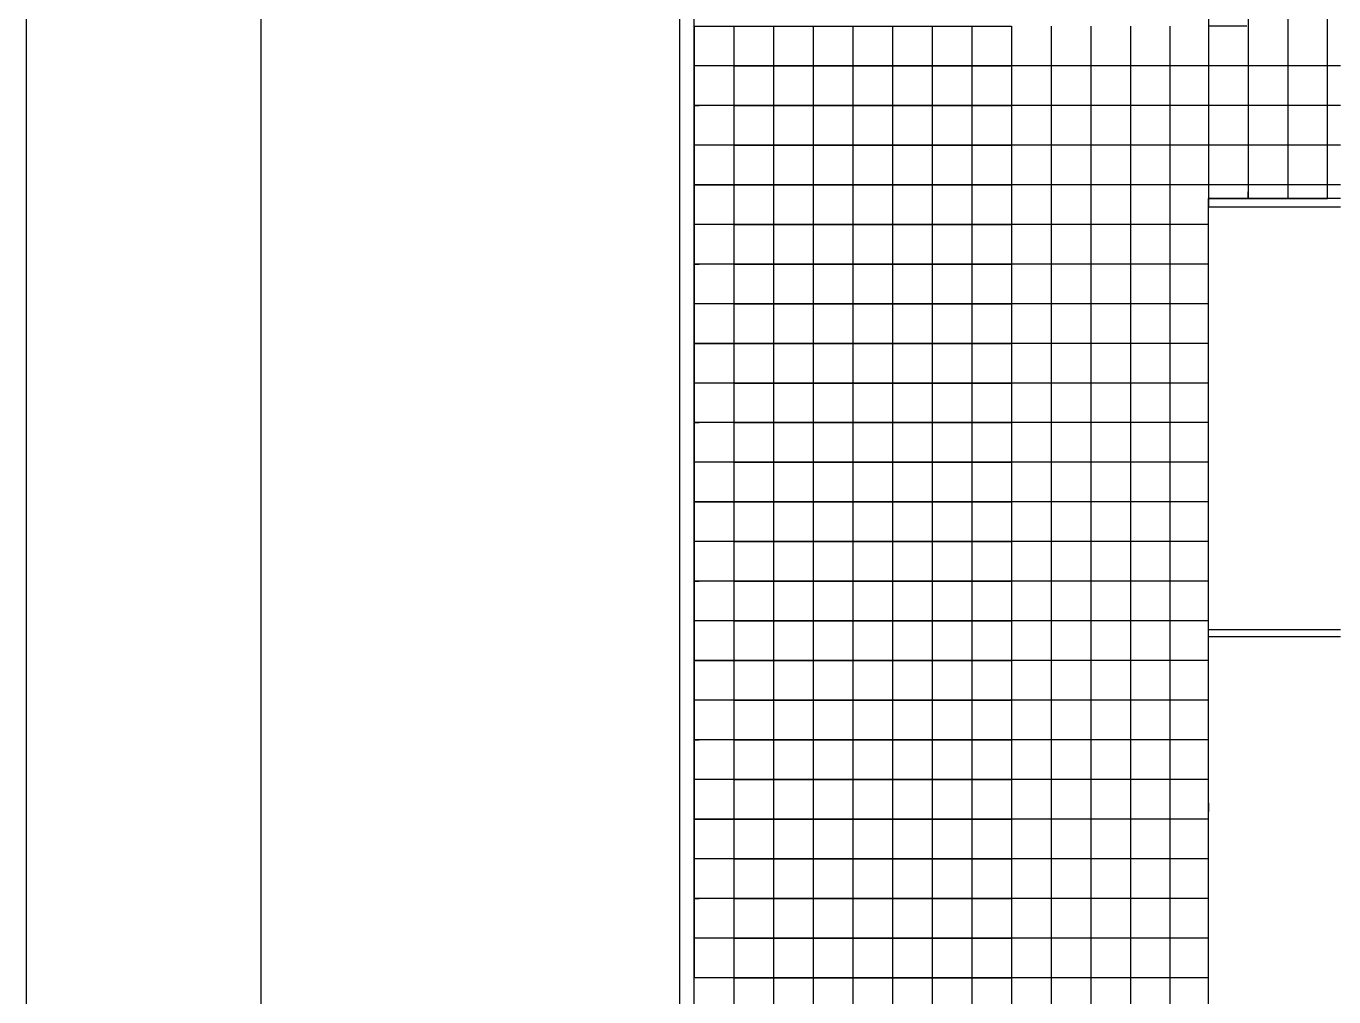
# Model space of a CAD drawing. Header units: millimetres. Extents: x 2377 to 4712, y -254 to 3188.
# Drawn here: x 2377.3 to 2461, y 1069 to 1131.1 of the extents above; entities that cross this region are included whole.
import ezdxf

# ---------------------------------------------------------------- set-up
doc = ezdxf.new("R2010")
doc.units = ezdxf.units.MM

msp = doc.modelspace()

# ---------------------------------------------------------------- linework, layer by layer
at = {"transparency": 33554687}
for p, q in [((2377.315, 1244.791), (2377.315, 947.791)), ((2392.365, 967.791), (2392.365, 1229.791)), ((2420.072, 1016.509), (2420.072, 1192.062)), ((2419.147, 1016.509), (2419.147, 1166.681)), ((2420.072, 1016.509), (2420.072, 1166.681)), ((2452.988, 1141.787), (2452.988, 1119.579)), ((2455.526, 1141.299), (2455.526, 1120.124)), ((2458.064, 1141.299), (2458.064, 1120.124)), ((2460.602, 1120.124), (2460.602, 1141.299)), ((2420.072, 1131.147), (2420.072, 1070.232)), ((2420.072, 1131.147), (2422.61, 1131.147)), ((2422.61, 1131.147), (2422.61, 1128.609)), ((2422.61, 1131.147), (2425.148, 1131.147)), ((2425.148, 1131.147), (2425.148, 1128.609)), ((2425.148, 1131.147), (2427.687, 1131.147)), ((2427.687, 1131.147), (2427.687, 1128.609)), ((2427.687, 1131.147), (2430.225, 1131.147)), ((2430.225, 1131.147), (2430.225, 1128.609)), ((2430.225, 1131.147), (2432.763, 1131.147)), ((2432.763, 1131.147), (2432.763, 1128.609)), ((2432.763, 1131.147), (2435.301, 1131.147)), ((2435.301, 1131.147), (2435.301, 1128.609)), ((2435.301, 1131.147), (2437.839, 1131.147)), ((2437.839, 1131.147), (2437.839, 1128.609)), ((2437.839, 1131.147), (2440.377, 1131.147)), ((2440.377, 1131.147), (2440.377, 1128.609)), ((2442.915, 1131.147), (2442.915, 1128.609)), ((2445.453, 1131.147), (2445.453, 1128.609)), ((2447.992, 1131.147), (2447.992, 1128.609)), ((2450.53, 1131.147), (2450.53, 1128.609)), ((2455.447, 1131.147), (2452.988, 1131.147)), ((2422.61, 1128.609), (2420.072, 1128.609)), ((2420.072, 1128.609), (2420.072, 1126.071)), ((2425.148, 1128.609), (2422.61, 1128.609)), ((2422.61, 1128.609), (2422.61, 1126.071)), ((2422.61, 1128.609), (2425.148, 1128.609)), ((2427.687, 1128.609), (2425.148, 1128.609)), ((2425.148, 1128.609), (2425.148, 1126.071)), ((2425.148, 1128.609), (2427.687, 1128.609)), ((2430.225, 1128.609), (2427.687, 1128.609)), ((2427.687, 1128.609), (2427.687, 1126.071)), ((2427.687, 1128.609), (2430.225, 1128.609)), ((2432.763, 1128.609), (2430.225, 1128.609)), ((2430.225, 1128.609), (2430.225, 1126.071)), ((2430.225, 1128.609), (2432.763, 1128.609)), ((2435.301, 1128.609), (2432.763, 1128.609)), ((2432.763, 1128.609), (2432.763, 1126.071)), ((2432.763, 1128.609), (2435.301, 1128.609)), ((2437.839, 1128.609), (2435.301, 1128.609)), ((2435.301, 1128.609), (2435.301, 1126.071)), ((2435.301, 1128.609), (2437.839, 1128.609)), ((2440.377, 1128.609), (2437.839, 1128.609)), ((2437.839, 1128.609), (2437.839, 1126.071)), ((2437.839, 1128.609), (2440.377, 1128.609)), ((2442.915, 1128.609), (2440.377, 1128.609)), ((2440.377, 1128.609), (2440.377, 1126.071)), ((2445.453, 1128.609), (2442.915, 1128.609)), ((2442.915, 1128.609), (2442.915, 1126.071)), ((2447.992, 1128.609), (2445.453, 1128.609)), ((2445.453, 1128.609), (2445.453, 1126.071)), ((2450.53, 1128.609), (2447.992, 1128.609)), ((2447.992, 1128.609), (2447.992, 1126.071)), ((2452.988, 1128.609), (2450.53, 1128.609)), ((2450.53, 1128.609), (2450.53, 1126.071)), ((2455.447, 1128.609), (2452.988, 1128.609)), ((2457.905, 1128.609), (2455.447, 1128.609)), ((2461.433, 1128.609), (2457.905, 1128.609)), ((2420.072, 1126.071), (2420.395, 1126.071)), ((2422.61, 1126.071), (2420.072, 1126.071)), ((2420.072, 1126.071), (2420.072, 1123.532)), ((2420.072, 1126.071), (2420.072, 1120.994)), ((2425.148, 1126.071), (2422.61, 1126.071)), ((2422.61, 1126.071), (2422.61, 1123.532)), ((2422.61, 1126.071), (2425.148, 1126.071)), ((2427.687, 1126.071), (2425.148, 1126.071)), ((2425.148, 1126.071), (2425.148, 1123.532)), ((2425.148, 1126.071), (2427.687, 1126.071)), ((2430.225, 1126.071), (2427.687, 1126.071)), ((2427.687, 1126.071), (2427.687, 1123.532)), ((2427.687, 1126.071), (2430.225, 1126.071)), ((2432.763, 1126.071), (2430.225, 1126.071)), ((2430.225, 1126.071), (2430.225, 1123.532)), ((2430.225, 1126.071), (2432.763, 1126.071)), ((2435.301, 1126.071), (2432.763, 1126.071)), ((2432.763, 1126.071), (2432.763, 1123.532)), ((2432.763, 1126.071), (2435.301, 1126.071)), ((2437.839, 1126.071), (2435.301, 1126.071)), ((2435.301, 1126.071), (2435.301, 1123.532)), ((2435.301, 1126.071), (2437.839, 1126.071)), ((2440.377, 1126.071), (2437.839, 1126.071)), ((2437.839, 1126.071), (2437.839, 1123.532)), ((2437.839, 1126.071), (2440.377, 1126.071)), ((2442.915, 1126.071), (2440.377, 1126.071)), ((2440.377, 1126.071), (2440.377, 1123.532)), ((2445.453, 1126.071), (2442.915, 1126.071)), ((2442.915, 1126.071), (2442.915, 1123.532)), ((2447.992, 1126.071), (2445.453, 1126.071)), ((2445.453, 1126.071), (2445.453, 1123.532)), ((2450.53, 1126.071), (2447.992, 1126.071)), ((2447.992, 1126.071), (2447.992, 1123.532)), ((2452.988, 1126.071), (2450.53, 1126.071)), ((2450.53, 1126.071), (2450.53, 1123.532)), ((2455.447, 1126.071), (2452.988, 1126.071)), ((2457.905, 1126.071), (2455.447, 1126.071)), ((2461.433, 1126.071), (2457.905, 1126.071)), ((2422.61, 1123.532), (2420.072, 1123.532)), ((2425.148, 1123.532), (2422.61, 1123.532)), ((2422.61, 1123.532), (2422.61, 1120.994)), ((2422.61, 1123.532), (2425.148, 1123.532)), ((2427.687, 1123.532), (2425.148, 1123.532)), ((2425.148, 1123.532), (2425.148, 1120.994)), ((2425.148, 1123.532), (2427.687, 1123.532)), ((2430.225, 1123.532), (2427.687, 1123.532)), ((2427.687, 1123.532), (2427.687, 1120.994)), ((2427.687, 1123.532), (2430.225, 1123.532)), ((2432.763, 1123.532), (2430.225, 1123.532)), ((2430.225, 1123.532), (2430.225, 1120.994)), ((2430.225, 1123.532), (2432.763, 1123.532)), ((2435.301, 1123.532), (2432.763, 1123.532)), ((2432.763, 1123.532), (2432.763, 1120.994)), ((2432.763, 1123.532), (2435.301, 1123.532)), ((2437.839, 1123.532), (2435.301, 1123.532)), ((2435.301, 1123.532), (2435.301, 1120.994)), ((2435.301, 1123.532), (2437.839, 1123.532)), ((2440.377, 1123.532), (2437.839, 1123.532)), ((2437.839, 1123.532), (2437.839, 1120.994)), ((2437.839, 1123.532), (2440.377, 1123.532)), ((2442.915, 1123.532), (2440.377, 1123.532)), ((2440.377, 1123.532), (2440.377, 1120.994)), ((2445.453, 1123.532), (2442.915, 1123.532)), ((2442.915, 1123.532), (2442.915, 1120.994)), ((2447.992, 1123.532), (2445.453, 1123.532)), ((2445.453, 1123.532), (2445.453, 1120.994)), ((2450.53, 1123.532), (2447.992, 1123.532)), ((2447.992, 1123.532), (2447.992, 1120.994)), ((2452.988, 1123.532), (2450.53, 1123.532)), ((2450.53, 1123.532), (2450.53, 1120.994)), ((2455.447, 1123.532), (2452.988, 1123.532)), ((2455.447, 1123.532), (2452.988, 1123.532)), ((2457.905, 1123.532), (2455.447, 1123.532)), ((2457.905, 1123.532), (2455.447, 1123.532)), ((2460.363, 1123.532), (2457.905, 1123.532)), ((2461.433, 1123.532), (2457.905, 1123.532)), ((2422.61, 1120.994), (2420.072, 1120.994)), ((2420.072, 1120.994), (2420.072, 1110.842)), ((2420.072, 1120.994), (2422.61, 1120.994)), ((2425.148, 1120.994), (2422.61, 1120.994)), ((2422.61, 1120.994), (2422.61, 1118.456)), ((2422.61, 1120.994), (2425.148, 1120.994)), ((2427.687, 1120.994), (2425.148, 1120.994)), ((2425.148, 1120.994), (2425.148, 1118.456)), ((2425.148, 1120.994), (2427.687, 1120.994)), ((2430.225, 1120.994), (2427.687, 1120.994)), ((2427.687, 1120.994), (2427.687, 1118.456)), ((2427.687, 1120.994), (2430.225, 1120.994)), ((2432.763, 1120.994), (2430.225, 1120.994)), ((2430.225, 1120.994), (2430.225, 1118.456)), ((2430.225, 1120.994), (2432.763, 1120.994)), ((2435.301, 1120.994), (2432.763, 1120.994)), ((2432.763, 1120.994), (2432.763, 1118.456)), ((2432.763, 1120.994), (2435.301, 1120.994)), ((2437.839, 1120.994), (2435.301, 1120.994)), ((2435.301, 1120.994), (2435.301, 1118.456)), ((2435.301, 1120.994), (2437.839, 1120.994)), ((2440.377, 1120.994), (2437.839, 1120.994)), ((2437.839, 1120.994), (2437.839, 1118.456)), ((2437.839, 1120.994), (2440.377, 1120.994)), ((2442.915, 1120.994), (2440.377, 1120.994)), ((2440.377, 1120.994), (2440.377, 1118.456)), ((2445.453, 1120.994), (2442.915, 1120.994)), ((2442.915, 1120.994), (2442.915, 1118.456)), ((2447.992, 1120.994), (2445.453, 1120.994)), ((2445.453, 1120.994), (2445.453, 1118.456)), ((2450.53, 1120.994), (2447.992, 1120.994)), ((2447.992, 1120.994), (2447.992, 1118.456)), ((2452.988, 1120.994), (2450.53, 1120.994)), ((2450.53, 1120.994), (2450.53, 1118.456)), ((2455.447, 1120.994), (2452.988, 1120.994)), ((2457.905, 1120.994), (2455.447, 1120.994)), ((2461.433, 1120.994), (2457.905, 1120.994)), ((2452.972, 1120.124), (2459.302, 1120.124)), ((2461.433, 1120.124), (2452.972, 1120.124)), ((2452.972, 1120.124), (2452.972, 1119.579)), ((2455.526, 1120.124), (2455.526, 1120.547)), ((2455.526, 1120.124), (2458.064, 1120.124)), ((2458.064, 1120.124), (2460.602, 1120.124)), ((2452.972, 1119.579), (2452.972, 1092.082)), ((2452.972, 1119.579), (2461.433, 1119.579)), ((2422.61, 1118.456), (2420.072, 1118.456)), ((2420.072, 1118.456), (2420.072, 1115.918)), ((2425.148, 1118.456), (2422.61, 1118.456)), ((2422.61, 1118.456), (2422.61, 1115.918)), ((2422.61, 1118.456), (2425.148, 1118.456)), ((2427.687, 1118.456), (2425.148, 1118.456)), ((2425.148, 1118.456), (2425.148, 1115.918)), ((2425.148, 1118.456), (2427.687, 1118.456)), ((2430.225, 1118.456), (2427.687, 1118.456)), ((2427.687, 1118.456), (2427.687, 1115.918)), ((2427.687, 1118.456), (2430.225, 1118.456)), ((2432.763, 1118.456), (2430.225, 1118.456)), ((2430.225, 1118.456), (2430.225, 1115.918)), ((2430.225, 1118.456), (2432.763, 1118.456)), ((2435.301, 1118.456), (2432.763, 1118.456)), ((2432.763, 1118.456), (2432.763, 1115.918)), ((2432.763, 1118.456), (2435.301, 1118.456)), ((2437.839, 1118.456), (2435.301, 1118.456)), ((2435.301, 1118.456), (2435.301, 1115.918)), ((2435.301, 1118.456), (2437.839, 1118.456)), ((2440.377, 1118.456), (2437.839, 1118.456)), ((2437.839, 1118.456), (2437.839, 1115.918)), ((2437.839, 1118.456), (2440.377, 1118.456)), ((2442.915, 1118.456), (2440.377, 1118.456)), ((2440.377, 1118.456), (2440.377, 1115.918)), ((2445.453, 1118.456), (2442.915, 1118.456)), ((2442.915, 1118.456), (2442.915, 1115.918)), ((2447.992, 1118.456), (2445.453, 1118.456)), ((2445.453, 1118.456), (2445.453, 1115.918)), ((2450.53, 1118.456), (2447.992, 1118.456)), ((2447.992, 1118.456), (2447.992, 1115.918)), ((2452.988, 1118.456), (2450.53, 1118.456)), ((2450.53, 1118.456), (2450.53, 1115.918)), ((2420.072, 1115.918), (2420.395, 1115.918)), ((2422.61, 1115.918), (2420.072, 1115.918)), ((2420.072, 1115.918), (2420.072, 1113.38)), ((2420.072, 1115.918), (2420.072, 1110.842)), ((2425.148, 1115.918), (2422.61, 1115.918)), ((2422.61, 1115.918), (2422.61, 1113.38)), ((2422.61, 1115.918), (2425.148, 1115.918)), ((2427.687, 1115.918), (2425.148, 1115.918)), ((2425.148, 1115.918), (2425.148, 1113.38)), ((2425.148, 1115.918), (2427.687, 1115.918)), ((2430.225, 1115.918), (2427.687, 1115.918)), ((2427.687, 1115.918), (2427.687, 1113.38)), ((2427.687, 1115.918), (2430.225, 1115.918)), ((2432.763, 1115.918), (2430.225, 1115.918)), ((2430.225, 1115.918), (2430.225, 1113.38)), ((2430.225, 1115.918), (2432.763, 1115.918)), ((2435.301, 1115.918), (2432.763, 1115.918)), ((2432.763, 1115.918), (2432.763, 1113.38)), ((2432.763, 1115.918), (2435.301, 1115.918)), ((2437.839, 1115.918), (2435.301, 1115.918)), ((2435.301, 1115.918), (2435.301, 1113.38)), ((2435.301, 1115.918), (2437.839, 1115.918)), ((2440.377, 1115.918), (2437.839, 1115.918)), ((2437.839, 1115.918), (2437.839, 1113.38)), ((2437.839, 1115.918), (2440.377, 1115.918)), ((2442.915, 1115.918), (2440.377, 1115.918)), ((2440.377, 1115.918), (2440.377, 1113.38)), ((2445.453, 1115.918), (2442.915, 1115.918)), ((2442.915, 1115.918), (2442.915, 1113.38)), ((2447.992, 1115.918), (2445.453, 1115.918)), ((2445.453, 1115.918), (2445.453, 1113.38)), ((2450.53, 1115.918), (2447.992, 1115.918)), ((2447.992, 1115.918), (2447.992, 1113.38)), ((2452.988, 1115.918), (2450.53, 1115.918)), ((2450.53, 1115.918), (2450.53, 1113.38)), ((2422.61, 1113.38), (2420.072, 1113.38)), ((2425.148, 1113.38), (2422.61, 1113.38)), ((2422.61, 1113.38), (2422.61, 1110.842)), ((2422.61, 1113.38), (2425.148, 1113.38)), ((2427.687, 1113.38), (2425.148, 1113.38)), ((2425.148, 1113.38), (2425.148, 1110.842)), ((2425.148, 1113.38), (2427.687, 1113.38)), ((2430.225, 1113.38), (2427.687, 1113.38)), ((2427.687, 1113.38), (2427.687, 1110.842)), ((2427.687, 1113.38), (2430.225, 1113.38)), ((2432.763, 1113.38), (2430.225, 1113.38)), ((2430.225, 1113.38), (2430.225, 1110.842)), ((2430.225, 1113.38), (2432.763, 1113.38)), ((2435.301, 1113.38), (2432.763, 1113.38)), ((2432.763, 1113.38), (2432.763, 1110.842)), ((2432.763, 1113.38), (2435.301, 1113.38)), ((2437.839, 1113.38), (2435.301, 1113.38)), ((2435.301, 1113.38), (2435.301, 1110.842)), ((2435.301, 1113.38), (2437.839, 1113.38)), ((2440.377, 1113.38), (2437.839, 1113.38)), ((2437.839, 1113.38), (2437.839, 1110.842)), ((2437.839, 1113.38), (2440.377, 1113.38)), ((2442.915, 1113.38), (2440.377, 1113.38)), ((2440.377, 1113.38), (2440.377, 1110.842)), ((2445.453, 1113.38), (2442.915, 1113.38)), ((2442.915, 1113.38), (2442.915, 1110.842)), ((2447.992, 1113.38), (2445.453, 1113.38)), ((2445.453, 1113.38), (2445.453, 1110.842)), ((2450.53, 1113.38), (2447.992, 1113.38)), ((2447.992, 1113.38), (2447.992, 1110.842)), ((2452.988, 1113.38), (2450.53, 1113.38)), ((2450.53, 1113.38), (2450.53, 1110.842)), ((2422.61, 1110.842), (2420.072, 1110.842)), ((2420.072, 1110.842), (2420.072, 1090.537)), ((2420.072, 1110.842), (2422.61, 1110.842)), ((2425.148, 1110.842), (2422.61, 1110.842)), ((2422.61, 1110.842), (2422.61, 1108.304)), ((2422.61, 1110.842), (2425.148, 1110.842)), ((2427.687, 1110.842), (2425.148, 1110.842)), ((2425.148, 1110.842), (2425.148, 1108.304)), ((2425.148, 1110.842), (2427.687, 1110.842)), ((2430.225, 1110.842), (2427.687, 1110.842)), ((2427.687, 1110.842), (2427.687, 1108.304)), ((2427.687, 1110.842), (2430.225, 1110.842)), ((2432.763, 1110.842), (2430.225, 1110.842)), ((2430.225, 1110.842), (2430.225, 1108.304)), ((2430.225, 1110.842), (2432.763, 1110.842)), ((2435.301, 1110.842), (2432.763, 1110.842)), ((2432.763, 1110.842), (2432.763, 1108.304)), ((2432.763, 1110.842), (2435.301, 1110.842)), ((2437.839, 1110.842), (2435.301, 1110.842)), ((2435.301, 1110.842), (2435.301, 1108.304)), ((2435.301, 1110.842), (2437.839, 1110.842)), ((2440.377, 1110.842), (2437.839, 1110.842)), ((2437.839, 1110.842), (2437.839, 1108.304)), ((2437.839, 1110.842), (2440.377, 1110.842)), ((2442.915, 1110.842), (2440.377, 1110.842)), ((2440.377, 1110.842), (2440.377, 1108.304)), ((2445.453, 1110.842), (2442.915, 1110.842)), ((2442.915, 1110.842), (2442.915, 1108.304)), ((2447.992, 1110.842), (2445.453, 1110.842)), ((2445.453, 1110.842), (2445.453, 1108.304)), ((2450.53, 1110.842), (2447.992, 1110.842)), ((2447.992, 1110.842), (2447.992, 1108.304)), ((2452.988, 1110.842), (2450.53, 1110.842)), ((2450.53, 1110.842), (2450.53, 1108.304)), ((2422.61, 1108.304), (2420.072, 1108.304)), ((2420.072, 1108.304), (2420.072, 1105.766)), ((2425.148, 1108.304), (2422.61, 1108.304)), ((2422.61, 1108.304), (2422.61, 1105.766)), ((2422.61, 1108.304), (2425.148, 1108.304)), ((2427.687, 1108.304), (2425.148, 1108.304)), ((2425.148, 1108.304), (2425.148, 1105.766)), ((2425.148, 1108.304), (2427.687, 1108.304)), ((2430.225, 1108.304), (2427.687, 1108.304)), ((2427.687, 1108.304), (2427.687, 1105.766)), ((2427.687, 1108.304), (2430.225, 1108.304)), ((2432.763, 1108.304), (2430.225, 1108.304)), ((2430.225, 1108.304), (2430.225, 1105.766)), ((2430.225, 1108.304), (2432.763, 1108.304)), ((2435.301, 1108.304), (2432.763, 1108.304)), ((2432.763, 1108.304), (2432.763, 1105.766)), ((2432.763, 1108.304), (2435.301, 1108.304)), ((2437.839, 1108.304), (2435.301, 1108.304)), ((2435.301, 1108.304), (2435.301, 1105.766)), ((2435.301, 1108.304), (2437.839, 1108.304)), ((2440.377, 1108.304), (2437.839, 1108.304)), ((2437.839, 1108.304), (2437.839, 1105.766)), ((2437.839, 1108.304), (2440.377, 1108.304)), ((2442.915, 1108.304), (2440.377, 1108.304)), ((2440.377, 1108.304), (2440.377, 1105.766)), ((2445.453, 1108.304), (2442.915, 1108.304)), ((2442.915, 1108.304), (2442.915, 1105.766)), ((2447.992, 1108.304), (2445.453, 1108.304)), ((2445.453, 1108.304), (2445.453, 1105.766)), ((2450.53, 1108.304), (2447.992, 1108.304)), ((2447.992, 1108.304), (2447.992, 1105.766)), ((2452.988, 1108.304), (2450.53, 1108.304)), ((2450.53, 1108.304), (2450.53, 1105.766)), ((2420.072, 1105.766), (2420.072, 1107.032)), ((2420.072, 1105.766), (2420.395, 1105.766)), ((2422.61, 1105.766), (2420.072, 1105.766)), ((2420.072, 1105.766), (2420.072, 1103.227)), ((2420.072, 1105.766), (2420.072, 1100.689)), ((2425.148, 1105.766), (2422.61, 1105.766)), ((2422.61, 1105.766), (2422.61, 1103.227)), ((2422.61, 1105.766), (2425.148, 1105.766)), ((2427.687, 1105.766), (2425.148, 1105.766)), ((2425.148, 1105.766), (2425.148, 1103.227)), ((2425.148, 1105.766), (2427.687, 1105.766)), ((2430.225, 1105.766), (2427.687, 1105.766)), ((2427.687, 1105.766), (2427.687, 1103.227)), ((2427.687, 1105.766), (2430.225, 1105.766)), ((2432.763, 1105.766), (2430.225, 1105.766)), ((2430.225, 1105.766), (2430.225, 1103.227)), ((2430.225, 1105.766), (2432.763, 1105.766)), ((2435.301, 1105.766), (2432.763, 1105.766)), ((2432.763, 1105.766), (2432.763, 1103.227)), ((2432.763, 1105.766), (2435.301, 1105.766)), ((2437.839, 1105.766), (2435.301, 1105.766)), ((2435.301, 1105.766), (2435.301, 1103.227)), ((2435.301, 1105.766), (2437.839, 1105.766)), ((2440.377, 1105.766), (2437.839, 1105.766)), ((2437.839, 1105.766), (2437.839, 1103.227)), ((2437.839, 1105.766), (2440.377, 1105.766)), ((2442.915, 1105.766), (2440.377, 1105.766)), ((2440.377, 1105.766), (2440.377, 1103.227)), ((2445.453, 1105.766), (2442.915, 1105.766)), ((2442.915, 1105.766), (2442.915, 1103.227)), ((2447.992, 1105.766), (2445.453, 1105.766)), ((2445.453, 1105.766), (2445.453, 1103.227)), ((2450.53, 1105.766), (2447.992, 1105.766)), ((2447.992, 1105.766), (2447.992, 1103.227)), ((2452.988, 1105.766), (2450.53, 1105.766)), ((2450.53, 1105.766), (2450.53, 1103.227)), ((2422.61, 1103.227), (2420.072, 1103.227)), ((2425.148, 1103.227), (2422.61, 1103.227)), ((2422.61, 1103.227), (2422.61, 1100.689)), ((2422.61, 1103.227), (2425.148, 1103.227)), ((2427.687, 1103.227), (2425.148, 1103.227)), ((2425.148, 1103.227), (2425.148, 1100.689)), ((2425.148, 1103.227), (2427.687, 1103.227)), ((2430.225, 1103.227), (2427.687, 1103.227)), ((2427.687, 1103.227), (2427.687, 1100.689)), ((2427.687, 1103.227), (2430.225, 1103.227)), ((2432.763, 1103.227), (2430.225, 1103.227)), ((2430.225, 1103.227), (2430.225, 1100.689)), ((2430.225, 1103.227), (2432.763, 1103.227)), ((2435.301, 1103.227), (2432.763, 1103.227)), ((2432.763, 1103.227), (2432.763, 1100.689)), ((2432.763, 1103.227), (2435.301, 1103.227)), ((2437.839, 1103.227), (2435.301, 1103.227)), ((2435.301, 1103.227), (2435.301, 1100.689)), ((2435.301, 1103.227), (2437.839, 1103.227)), ((2440.377, 1103.227), (2437.839, 1103.227)), ((2437.839, 1103.227), (2437.839, 1100.689)), ((2437.839, 1103.227), (2440.377, 1103.227)), ((2442.915, 1103.227), (2440.377, 1103.227)), ((2440.377, 1103.227), (2440.377, 1100.689)), ((2445.453, 1103.227), (2442.915, 1103.227)), ((2442.915, 1103.227), (2442.915, 1100.689)), ((2447.992, 1103.227), (2445.453, 1103.227)), ((2445.453, 1103.227), (2445.453, 1100.689)), ((2450.53, 1103.227), (2447.992, 1103.227)), ((2447.992, 1103.227), (2447.992, 1100.689)), ((2452.988, 1103.227), (2450.53, 1103.227)), ((2450.53, 1103.227), (2450.53, 1100.689)), ((2422.61, 1100.689), (2420.072, 1100.689)), ((2420.072, 1100.689), (2420.072, 1090.537)), ((2420.072, 1100.689), (2422.61, 1100.689)), ((2425.148, 1100.689), (2422.61, 1100.689)), ((2422.61, 1100.689), (2422.61, 1098.151)), ((2422.61, 1100.689), (2425.148, 1100.689)), ((2427.687, 1100.689), (2425.148, 1100.689)), ((2425.148, 1100.689), (2425.148, 1098.151)), ((2425.148, 1100.689), (2427.687, 1100.689)), ((2430.225, 1100.689), (2427.687, 1100.689)), ((2427.687, 1100.689), (2427.687, 1098.151)), ((2427.687, 1100.689), (2430.225, 1100.689)), ((2432.763, 1100.689), (2430.225, 1100.689)), ((2430.225, 1100.689), (2430.225, 1098.151)), ((2430.225, 1100.689), (2432.763, 1100.689)), ((2435.301, 1100.689), (2432.763, 1100.689)), ((2432.763, 1100.689), (2432.763, 1098.151)), ((2432.763, 1100.689), (2435.301, 1100.689)), ((2437.839, 1100.689), (2435.301, 1100.689)), ((2435.301, 1100.689), (2435.301, 1098.151)), ((2435.301, 1100.689), (2437.839, 1100.689)), ((2440.377, 1100.689), (2437.839, 1100.689)), ((2437.839, 1100.689), (2437.839, 1098.151)), ((2437.839, 1100.689), (2440.377, 1100.689)), ((2442.915, 1100.689), (2440.377, 1100.689)), ((2440.377, 1100.689), (2440.377, 1098.151)), ((2445.453, 1100.689), (2442.915, 1100.689)), ((2442.915, 1100.689), (2442.915, 1098.151)), ((2447.992, 1100.689), (2445.453, 1100.689)), ((2445.453, 1100.689), (2445.453, 1098.151)), ((2450.53, 1100.689), (2447.992, 1100.689)), ((2447.992, 1100.689), (2447.992, 1098.151)), ((2452.988, 1100.689), (2450.53, 1100.689)), ((2450.53, 1100.689), (2450.53, 1098.151)), ((2422.61, 1098.151), (2420.072, 1098.151)), ((2420.072, 1098.151), (2420.072, 1095.613)), ((2425.148, 1098.151), (2422.61, 1098.151)), ((2422.61, 1098.151), (2422.61, 1095.613)), ((2422.61, 1098.151), (2425.148, 1098.151)), ((2427.687, 1098.151), (2425.148, 1098.151)), ((2425.148, 1098.151), (2425.148, 1095.613)), ((2425.148, 1098.151), (2427.687, 1098.151)), ((2430.225, 1098.151), (2427.687, 1098.151)), ((2427.687, 1098.151), (2427.687, 1095.613)), ((2427.687, 1098.151), (2430.225, 1098.151)), ((2432.763, 1098.151), (2430.225, 1098.151)), ((2430.225, 1098.151), (2430.225, 1095.613)), ((2430.225, 1098.151), (2432.763, 1098.151)), ((2435.301, 1098.151), (2432.763, 1098.151)), ((2432.763, 1098.151), (2432.763, 1095.613)), ((2432.763, 1098.151), (2435.301, 1098.151)), ((2437.839, 1098.151), (2435.301, 1098.151)), ((2435.301, 1098.151), (2435.301, 1095.613)), ((2435.301, 1098.151), (2437.839, 1098.151)), ((2440.377, 1098.151), (2437.839, 1098.151)), ((2437.839, 1098.151), (2437.839, 1095.613)), ((2437.839, 1098.151), (2440.377, 1098.151)), ((2442.915, 1098.151), (2440.377, 1098.151)), ((2440.377, 1098.151), (2440.377, 1095.613)), ((2445.453, 1098.151), (2442.915, 1098.151)), ((2442.915, 1098.151), (2442.915, 1095.613)), ((2447.992, 1098.151), (2445.453, 1098.151)), ((2445.453, 1098.151), (2445.453, 1095.613)), ((2450.53, 1098.151), (2447.992, 1098.151)), ((2447.992, 1098.151), (2447.992, 1095.613)), ((2452.988, 1098.151), (2450.53, 1098.151)), ((2450.53, 1098.151), (2450.53, 1095.613)), ((2420.072, 1095.613), (2420.395, 1095.613)), ((2422.61, 1095.613), (2420.072, 1095.613)), ((2420.072, 1095.613), (2420.072, 1093.075)), ((2420.072, 1095.613), (2420.072, 1090.537)), ((2425.148, 1095.613), (2422.61, 1095.613)), ((2422.61, 1095.613), (2422.61, 1093.075)), ((2422.61, 1095.613), (2425.148, 1095.613)), ((2427.687, 1095.613), (2425.148, 1095.613)), ((2425.148, 1095.613), (2425.148, 1093.075)), ((2425.148, 1095.613), (2427.687, 1095.613)), ((2430.225, 1095.613), (2427.687, 1095.613)), ((2427.687, 1095.613), (2427.687, 1093.075)), ((2427.687, 1095.613), (2430.225, 1095.613)), ((2432.763, 1095.613), (2430.225, 1095.613)), ((2430.225, 1095.613), (2430.225, 1093.075)), ((2430.225, 1095.613), (2432.763, 1095.613)), ((2435.301, 1095.613), (2432.763, 1095.613)), ((2432.763, 1095.613), (2432.763, 1093.075)), ((2432.763, 1095.613), (2435.301, 1095.613)), ((2437.839, 1095.613), (2435.301, 1095.613)), ((2435.301, 1095.613), (2435.301, 1093.075)), ((2435.301, 1095.613), (2437.839, 1095.613)), ((2440.377, 1095.613), (2437.839, 1095.613)), ((2437.839, 1095.613), (2437.839, 1093.075)), ((2437.839, 1095.613), (2440.377, 1095.613)), ((2442.915, 1095.613), (2440.377, 1095.613)), ((2440.377, 1095.613), (2440.377, 1093.075)), ((2445.453, 1095.613), (2442.915, 1095.613)), ((2442.915, 1095.613), (2442.915, 1093.075)), ((2447.992, 1095.613), (2445.453, 1095.613)), ((2445.453, 1095.613), (2445.453, 1093.075)), ((2450.53, 1095.613), (2447.992, 1095.613)), ((2447.992, 1095.613), (2447.992, 1093.075)), ((2452.988, 1095.613), (2450.53, 1095.613)), ((2450.53, 1095.613), (2450.53, 1093.075)), ((2422.61, 1093.075), (2420.072, 1093.075)), ((2425.148, 1093.075), (2422.61, 1093.075)), ((2422.61, 1093.075), (2422.61, 1090.537)), ((2422.61, 1093.075), (2425.148, 1093.075)), ((2427.687, 1093.075), (2425.148, 1093.075)), ((2425.148, 1093.075), (2425.148, 1090.537)), ((2425.148, 1093.075), (2427.687, 1093.075)), ((2430.225, 1093.075), (2427.687, 1093.075)), ((2427.687, 1093.075), (2427.687, 1090.537)), ((2427.687, 1093.075), (2430.225, 1093.075)), ((2432.763, 1093.075), (2430.225, 1093.075)), ((2430.225, 1093.075), (2430.225, 1090.537)), ((2430.225, 1093.075), (2432.763, 1093.075)), ((2435.301, 1093.075), (2432.763, 1093.075)), ((2432.763, 1093.075), (2432.763, 1090.537)), ((2432.763, 1093.075), (2435.301, 1093.075)), ((2437.839, 1093.075), (2435.301, 1093.075)), ((2435.301, 1093.075), (2435.301, 1090.537)), ((2435.301, 1093.075), (2437.839, 1093.075)), ((2440.377, 1093.075), (2437.839, 1093.075)), ((2437.839, 1093.075), (2437.839, 1090.537)), ((2437.839, 1093.075), (2440.377, 1093.075)), ((2442.915, 1093.075), (2440.377, 1093.075)), ((2440.377, 1093.075), (2440.377, 1090.537)), ((2445.453, 1093.075), (2442.915, 1093.075)), ((2442.915, 1093.075), (2442.915, 1090.537)), ((2447.992, 1093.075), (2445.453, 1093.075)), ((2445.453, 1093.075), (2445.453, 1090.537)), ((2450.53, 1093.075), (2447.992, 1093.075)), ((2447.992, 1093.075), (2447.992, 1090.537)), ((2452.988, 1093.075), (2450.53, 1093.075)), ((2450.53, 1093.075), (2450.53, 1090.537)), ((2452.972, 1093.075), (2452.972, 1043.358)), ((2461.433, 1092.505), (2452.972, 1092.505)), ((2452.972, 1092.082), (2461.433, 1092.082)), ((2422.61, 1090.537), (2420.072, 1090.537)), ((2420.072, 1090.537), (2420.072, 1070.232)), ((2420.072, 1090.537), (2422.61, 1090.537)), ((2425.148, 1090.537), (2422.61, 1090.537)), ((2422.61, 1090.537), (2422.61, 1087.999)), ((2422.61, 1090.537), (2425.148, 1090.537)), ((2427.687, 1090.537), (2425.148, 1090.537)), ((2425.148, 1090.537), (2425.148, 1087.999)), ((2425.148, 1090.537), (2427.687, 1090.537)), ((2430.225, 1090.537), (2427.687, 1090.537)), ((2427.687, 1090.537), (2427.687, 1087.999)), ((2427.687, 1090.537), (2430.225, 1090.537)), ((2432.763, 1090.537), (2430.225, 1090.537)), ((2430.225, 1090.537), (2430.225, 1087.999)), ((2430.225, 1090.537), (2432.763, 1090.537)), ((2435.301, 1090.537), (2432.763, 1090.537)), ((2432.763, 1090.537), (2432.763, 1087.999)), ((2432.763, 1090.537), (2435.301, 1090.537)), ((2437.839, 1090.537), (2435.301, 1090.537)), ((2435.301, 1090.537), (2435.301, 1087.999)), ((2435.301, 1090.537), (2437.839, 1090.537)), ((2440.377, 1090.537), (2437.839, 1090.537)), ((2437.839, 1090.537), (2437.839, 1087.999)), ((2437.839, 1090.537), (2440.377, 1090.537)), ((2442.915, 1090.537), (2440.377, 1090.537)), ((2440.377, 1090.537), (2440.377, 1087.999)), ((2445.453, 1090.537), (2442.915, 1090.537)), ((2442.915, 1090.537), (2442.915, 1087.999)), ((2447.992, 1090.537), (2445.453, 1090.537)), ((2445.453, 1090.537), (2445.453, 1087.999)), ((2450.53, 1090.537), (2447.992, 1090.537)), ((2447.992, 1090.537), (2447.992, 1087.999)), ((2452.988, 1090.537), (2450.53, 1090.537)), ((2450.53, 1090.537), (2450.53, 1087.999)), ((2422.61, 1087.999), (2420.072, 1087.999)), ((2420.072, 1087.999), (2420.072, 1085.461)), ((2425.148, 1087.999), (2422.61, 1087.999)), ((2422.61, 1087.999), (2422.61, 1085.461)), ((2422.61, 1087.999), (2425.148, 1087.999)), ((2427.687, 1087.999), (2425.148, 1087.999)), ((2425.148, 1087.999), (2425.148, 1085.461)), ((2425.148, 1087.999), (2427.687, 1087.999)), ((2430.225, 1087.999), (2427.687, 1087.999)), ((2427.687, 1087.999), (2427.687, 1085.461)), ((2427.687, 1087.999), (2430.225, 1087.999)), ((2432.763, 1087.999), (2430.225, 1087.999)), ((2430.225, 1087.999), (2430.225, 1085.461)), ((2430.225, 1087.999), (2432.763, 1087.999)), ((2435.301, 1087.999), (2432.763, 1087.999)), ((2432.763, 1087.999), (2432.763, 1085.461)), ((2432.763, 1087.999), (2435.301, 1087.999)), ((2437.839, 1087.999), (2435.301, 1087.999)), ((2435.301, 1087.999), (2435.301, 1085.461)), ((2435.301, 1087.999), (2437.839, 1087.999)), ((2440.377, 1087.999), (2437.839, 1087.999)), ((2437.839, 1087.999), (2437.839, 1085.461)), ((2437.839, 1087.999), (2440.377, 1087.999)), ((2442.915, 1087.999), (2440.377, 1087.999)), ((2440.377, 1087.999), (2440.377, 1085.461)), ((2445.453, 1087.999), (2442.915, 1087.999)), ((2442.915, 1087.999), (2442.915, 1085.461)), ((2447.992, 1087.999), (2445.453, 1087.999)), ((2445.453, 1087.999), (2445.453, 1085.461)), ((2450.53, 1087.999), (2447.992, 1087.999)), ((2447.992, 1087.999), (2447.992, 1085.461)), ((2452.988, 1087.999), (2450.53, 1087.999)), ((2450.53, 1087.999), (2450.53, 1085.461)), ((2420.072, 1085.461), (2420.395, 1085.461)), ((2422.61, 1085.461), (2420.072, 1085.461)), ((2420.072, 1085.461), (2420.072, 1082.922)), ((2420.072, 1085.461), (2420.072, 1080.384)), ((2425.148, 1085.461), (2422.61, 1085.461)), ((2422.61, 1085.461), (2422.61, 1082.922)), ((2422.61, 1085.461), (2425.148, 1085.461)), ((2427.687, 1085.461), (2425.148, 1085.461)), ((2425.148, 1085.461), (2425.148, 1082.922)), ((2425.148, 1085.461), (2427.687, 1085.461)), ((2430.225, 1085.461), (2427.687, 1085.461)), ((2427.687, 1085.461), (2427.687, 1082.922)), ((2427.687, 1085.461), (2430.225, 1085.461)), ((2432.763, 1085.461), (2430.225, 1085.461)), ((2430.225, 1085.461), (2430.225, 1082.922)), ((2430.225, 1085.461), (2432.763, 1085.461)), ((2435.301, 1085.461), (2432.763, 1085.461)), ((2432.763, 1085.461), (2432.763, 1082.922)), ((2432.763, 1085.461), (2435.301, 1085.461)), ((2437.839, 1085.461), (2435.301, 1085.461)), ((2435.301, 1085.461), (2435.301, 1082.922)), ((2435.301, 1085.461), (2437.839, 1085.461)), ((2440.377, 1085.461), (2437.839, 1085.461)), ((2437.839, 1085.461), (2437.839, 1082.922)), ((2437.839, 1085.461), (2440.377, 1085.461)), ((2442.915, 1085.461), (2440.377, 1085.461)), ((2440.377, 1085.461), (2440.377, 1082.922)), ((2445.453, 1085.461), (2442.915, 1085.461)), ((2442.915, 1085.461), (2442.915, 1082.922)), ((2447.992, 1085.461), (2445.453, 1085.461)), ((2445.453, 1085.461), (2445.453, 1082.922)), ((2450.53, 1085.461), (2447.992, 1085.461)), ((2447.992, 1085.461), (2447.992, 1082.922)), ((2452.988, 1085.461), (2450.53, 1085.461)), ((2450.53, 1085.461), (2450.53, 1082.922)), ((2422.61, 1082.922), (2420.072, 1082.922)), ((2425.148, 1082.922), (2422.61, 1082.922)), ((2422.61, 1082.922), (2422.61, 1080.384)), ((2422.61, 1082.922), (2425.148, 1082.922)), ((2427.687, 1082.922), (2425.148, 1082.922)), ((2425.148, 1082.922), (2425.148, 1080.384)), ((2425.148, 1082.922), (2427.687, 1082.922)), ((2430.225, 1082.922), (2427.687, 1082.922)), ((2427.687, 1082.922), (2427.687, 1080.384)), ((2427.687, 1082.922), (2430.225, 1082.922)), ((2432.763, 1082.922), (2430.225, 1082.922)), ((2430.225, 1082.922), (2430.225, 1080.384)), ((2430.225, 1082.922), (2432.763, 1082.922)), ((2435.301, 1082.922), (2432.763, 1082.922)), ((2432.763, 1082.922), (2432.763, 1080.384)), ((2432.763, 1082.922), (2435.301, 1082.922)), ((2437.839, 1082.922), (2435.301, 1082.922)), ((2435.301, 1082.922), (2435.301, 1080.384)), ((2435.301, 1082.922), (2437.839, 1082.922)), ((2440.377, 1082.922), (2437.839, 1082.922)), ((2437.839, 1082.922), (2437.839, 1080.384)), ((2437.839, 1082.922), (2440.377, 1082.922)), ((2442.915, 1082.922), (2440.377, 1082.922)), ((2440.377, 1082.922), (2440.377, 1080.384)), ((2445.453, 1082.922), (2442.915, 1082.922)), ((2442.915, 1082.922), (2442.915, 1080.384)), ((2447.992, 1082.922), (2445.453, 1082.922)), ((2445.453, 1082.922), (2445.453, 1080.384)), ((2450.53, 1082.922), (2447.992, 1082.922)), ((2447.992, 1082.922), (2447.992, 1080.384)), ((2452.988, 1082.922), (2450.53, 1082.922)), ((2450.53, 1082.922), (2450.53, 1080.384)), ((2452.988, 1081.418), (2452.988, 1080.872)), ((2422.61, 1080.384), (2420.072, 1080.384)), ((2420.072, 1080.384), (2420.072, 1070.232)), ((2420.072, 1080.384), (2422.61, 1080.384)), ((2425.148, 1080.384), (2422.61, 1080.384)), ((2422.61, 1080.384), (2422.61, 1077.846)), ((2422.61, 1080.384), (2425.148, 1080.384)), ((2427.687, 1080.384), (2425.148, 1080.384)), ((2425.148, 1080.384), (2425.148, 1077.846)), ((2425.148, 1080.384), (2427.687, 1080.384)), ((2430.225, 1080.384), (2427.687, 1080.384)), ((2427.687, 1080.384), (2427.687, 1077.846)), ((2427.687, 1080.384), (2430.225, 1080.384)), ((2432.763, 1080.384), (2430.225, 1080.384)), ((2430.225, 1080.384), (2430.225, 1077.846)), ((2430.225, 1080.384), (2432.763, 1080.384)), ((2435.301, 1080.384), (2432.763, 1080.384)), ((2432.763, 1080.384), (2432.763, 1077.846)), ((2432.763, 1080.384), (2435.301, 1080.384)), ((2437.839, 1080.384), (2435.301, 1080.384)), ((2435.301, 1080.384), (2435.301, 1077.846)), ((2435.301, 1080.384), (2437.839, 1080.384)), ((2440.377, 1080.384), (2437.839, 1080.384)), ((2437.839, 1080.384), (2437.839, 1077.846)), ((2437.839, 1080.384), (2440.377, 1080.384)), ((2442.915, 1080.384), (2440.377, 1080.384)), ((2440.377, 1080.384), (2440.377, 1077.846)), ((2445.453, 1080.384), (2442.915, 1080.384)), ((2442.915, 1080.384), (2442.915, 1077.846)), ((2447.992, 1080.384), (2445.453, 1080.384)), ((2445.453, 1080.384), (2445.453, 1077.846)), ((2450.53, 1080.384), (2447.992, 1080.384)), ((2447.992, 1080.384), (2447.992, 1077.846)), ((2452.988, 1080.384), (2450.53, 1080.384)), ((2450.53, 1080.384), (2450.53, 1077.846)), ((2422.61, 1077.846), (2420.072, 1077.846)), ((2420.072, 1077.846), (2420.072, 1075.308)), ((2425.148, 1077.846), (2422.61, 1077.846)), ((2422.61, 1077.846), (2422.61, 1075.308)), ((2422.61, 1077.846), (2425.148, 1077.846)), ((2427.687, 1077.846), (2425.148, 1077.846)), ((2425.148, 1077.846), (2425.148, 1075.308)), ((2425.148, 1077.846), (2427.687, 1077.846)), ((2430.225, 1077.846), (2427.687, 1077.846)), ((2427.687, 1077.846), (2427.687, 1075.308)), ((2427.687, 1077.846), (2430.225, 1077.846)), ((2432.763, 1077.846), (2430.225, 1077.846)), ((2430.225, 1077.846), (2430.225, 1075.308)), ((2430.225, 1077.846), (2432.763, 1077.846)), ((2435.301, 1077.846), (2432.763, 1077.846)), ((2432.763, 1077.846), (2432.763, 1075.308)), ((2432.763, 1077.846), (2435.301, 1077.846)), ((2437.839, 1077.846), (2435.301, 1077.846)), ((2435.301, 1077.846), (2435.301, 1075.308)), ((2435.301, 1077.846), (2437.839, 1077.846)), ((2440.377, 1077.846), (2437.839, 1077.846)), ((2437.839, 1077.846), (2437.839, 1075.308)), ((2437.839, 1077.846), (2440.377, 1077.846)), ((2442.915, 1077.846), (2440.377, 1077.846)), ((2440.377, 1077.846), (2440.377, 1075.308)), ((2445.453, 1077.846), (2442.915, 1077.846)), ((2442.915, 1077.846), (2442.915, 1075.308)), ((2447.992, 1077.846), (2445.453, 1077.846)), ((2445.453, 1077.846), (2445.453, 1075.308)), ((2450.53, 1077.846), (2447.992, 1077.846)), ((2447.992, 1077.846), (2447.992, 1075.308)), ((2452.988, 1077.846), (2450.53, 1077.846)), ((2450.53, 1077.846), (2450.53, 1075.308)), ((2420.072, 1075.308), (2420.395, 1075.308)), ((2422.61, 1075.308), (2420.072, 1075.308)), ((2420.072, 1075.308), (2420.072, 1072.77)), ((2420.072, 1075.308), (2420.072, 1070.232)), ((2425.148, 1075.308), (2422.61, 1075.308)), ((2422.61, 1075.308), (2422.61, 1072.77)), ((2422.61, 1075.308), (2425.148, 1075.308)), ((2427.687, 1075.308), (2425.148, 1075.308)), ((2425.148, 1075.308), (2425.148, 1072.77)), ((2425.148, 1075.308), (2427.687, 1075.308)), ((2430.225, 1075.308), (2427.687, 1075.308)), ((2427.687, 1075.308), (2427.687, 1072.77)), ((2427.687, 1075.308), (2430.225, 1075.308)), ((2432.763, 1075.308), (2430.225, 1075.308)), ((2430.225, 1075.308), (2430.225, 1072.77)), ((2430.225, 1075.308), (2432.763, 1075.308)), ((2435.301, 1075.308), (2432.763, 1075.308)), ((2432.763, 1075.308), (2432.763, 1072.77)), ((2432.763, 1075.308), (2435.301, 1075.308)), ((2437.839, 1075.308), (2435.301, 1075.308)), ((2435.301, 1075.308), (2435.301, 1072.77)), ((2435.301, 1075.308), (2437.839, 1075.308)), ((2440.377, 1075.308), (2437.839, 1075.308)), ((2437.839, 1075.308), (2437.839, 1072.77)), ((2437.839, 1075.308), (2440.377, 1075.308)), ((2442.915, 1075.308), (2440.377, 1075.308)), ((2440.377, 1075.308), (2440.377, 1072.77)), ((2445.453, 1075.308), (2442.915, 1075.308)), ((2442.915, 1075.308), (2442.915, 1072.77)), ((2447.992, 1075.308), (2445.453, 1075.308)), ((2445.453, 1075.308), (2445.453, 1072.77)), ((2450.53, 1075.308), (2447.992, 1075.308)), ((2447.992, 1075.308), (2447.992, 1072.77)), ((2452.988, 1075.308), (2450.53, 1075.308)), ((2450.53, 1075.308), (2450.53, 1072.77)), ((2422.61, 1072.77), (2420.072, 1072.77)), ((2425.148, 1072.77), (2422.61, 1072.77)), ((2422.61, 1072.77), (2422.61, 1070.232)), ((2422.61, 1072.77), (2425.148, 1072.77)), ((2427.687, 1072.77), (2425.148, 1072.77)), ((2425.148, 1072.77), (2425.148, 1070.232)), ((2425.148, 1072.77), (2427.687, 1072.77)), ((2430.225, 1072.77), (2427.687, 1072.77)), ((2427.687, 1072.77), (2427.687, 1070.232)), ((2427.687, 1072.77), (2430.225, 1072.77)), ((2432.763, 1072.77), (2430.225, 1072.77)), ((2430.225, 1072.77), (2430.225, 1070.232)), ((2430.225, 1072.77), (2432.763, 1072.77)), ((2435.301, 1072.77), (2432.763, 1072.77)), ((2432.763, 1072.77), (2432.763, 1070.232)), ((2432.763, 1072.77), (2435.301, 1072.77)), ((2437.839, 1072.77), (2435.301, 1072.77)), ((2435.301, 1072.77), (2435.301, 1070.232)), ((2435.301, 1072.77), (2437.839, 1072.77)), ((2440.377, 1072.77), (2437.839, 1072.77)), ((2437.839, 1072.77), (2437.839, 1070.232)), ((2437.839, 1072.77), (2440.377, 1072.77)), ((2442.915, 1072.77), (2440.377, 1072.77)), ((2440.377, 1072.77), (2440.377, 1070.232)), ((2445.453, 1072.77), (2442.915, 1072.77)), ((2442.915, 1072.77), (2442.915, 1070.232)), ((2447.992, 1072.77), (2445.453, 1072.77)), ((2445.453, 1072.77), (2445.453, 1070.232)), ((2450.53, 1072.77), (2447.992, 1072.77)), ((2447.992, 1072.77), (2447.992, 1070.232)), ((2452.988, 1072.77), (2450.53, 1072.77)), ((2450.53, 1072.77), (2450.53, 1070.232)), ((2422.61, 1070.232), (2420.072, 1070.232)), ((2422.61, 1070.232), (2420.072, 1070.232)), ((2425.148, 1070.232), (2422.61, 1070.232)), ((2425.148, 1070.232), (2422.61, 1070.232)), ((2422.61, 1070.232), (2422.61, 1067.694)), ((2422.61, 1070.232), (2425.148, 1070.232)), ((2427.687, 1070.232), (2425.148, 1070.232)), ((2427.687, 1070.232), (2425.148, 1070.232)), ((2425.148, 1070.232), (2425.148, 1067.694)), ((2425.148, 1070.232), (2427.687, 1070.232)), ((2430.225, 1070.232), (2427.687, 1070.232)), ((2430.225, 1070.232), (2427.687, 1070.232)), ((2427.687, 1070.232), (2427.687, 1067.694)), ((2427.687, 1070.232), (2430.225, 1070.232)), ((2432.763, 1070.232), (2430.225, 1070.232)), ((2432.763, 1070.232), (2430.225, 1070.232)), ((2430.225, 1070.232), (2430.225, 1067.694)), ((2430.225, 1070.232), (2432.763, 1070.232)), ((2435.301, 1070.232), (2432.763, 1070.232)), ((2435.301, 1070.232), (2432.763, 1070.232)), ((2432.763, 1070.232), (2432.763, 1067.694)), ((2432.763, 1070.232), (2435.301, 1070.232)), ((2437.839, 1070.232), (2435.301, 1070.232)), ((2437.839, 1070.232), (2435.301, 1070.232)), ((2435.301, 1070.232), (2435.301, 1067.694)), ((2435.301, 1070.232), (2437.839, 1070.232)), ((2440.377, 1070.232), (2437.839, 1070.232)), ((2440.377, 1070.232), (2437.839, 1070.232)), ((2437.839, 1070.232), (2437.839, 1067.694)), ((2437.839, 1070.232), (2440.377, 1070.232)), ((2442.915, 1070.232), (2440.377, 1070.232)), ((2442.915, 1070.232), (2440.377, 1070.232)), ((2440.377, 1070.232), (2440.377, 1067.694)), ((2445.453, 1070.232), (2442.915, 1070.232)), ((2445.453, 1070.232), (2442.915, 1070.232)), ((2442.915, 1070.232), (2442.915, 1067.694)), ((2447.992, 1070.232), (2445.453, 1070.232)), ((2447.992, 1070.232), (2445.453, 1070.232)), ((2445.453, 1070.232), (2445.453, 1067.694)), ((2450.53, 1070.232), (2447.992, 1070.232)), ((2450.53, 1070.232), (2447.992, 1070.232)), ((2447.992, 1070.232), (2447.992, 1067.694)), ((2452.988, 1070.232), (2450.53, 1070.232)), ((2450.53, 1070.232), (2450.53, 1067.694))]:
    msp.add_line(p, q, dxfattribs=at)

doc.saveas('drawing.dxf')
